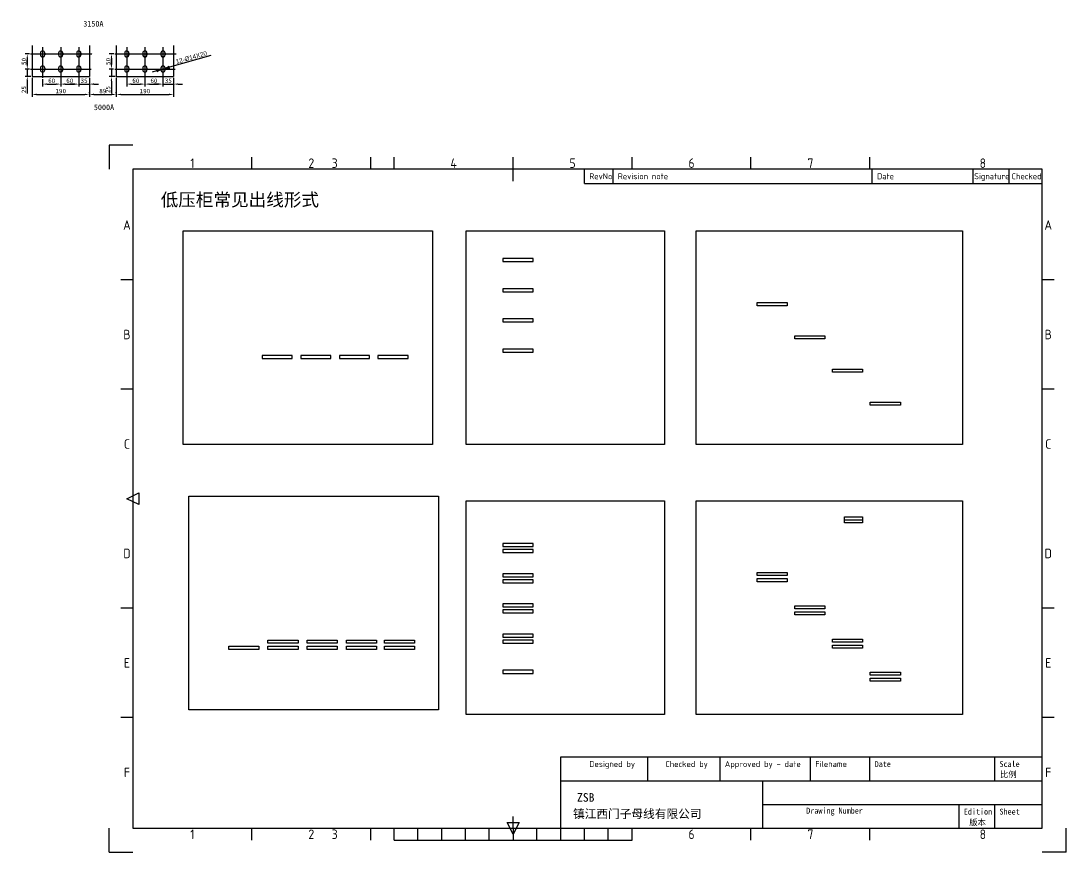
# Model space of a CAD drawing. Header units: millimetres. Extents: x 574498 to 1170950, y -60215 to -53982.
# Drawn here: x 580504 to 583969, y -59727 to -56972 of the extents above; entities that cross this region are included whole.
import ezdxf
from ezdxf.enums import TextEntityAlignment as Align

# ---------------------------------------------------------------- set-up
doc = ezdxf.new("R2010")
doc.units = ezdxf.units.MM
for name, pattern in [('CENTER', [2, 1.25, -0.25, 0.25, -0.25]), ('DASH', [0.35, 0.25, -0.1]), ('DASHED2', [0.375, 0.25, -0.125])]:
    doc.linetypes.add(name, pattern=pattern)
for name, color, linetype in [('FRAME025', 7, 'Continuous'), ('FRAME050', 6, 'Continuous'), ('FRAME070', 5, 'Continuous'), ('FRAME200', 8, 'Continuous'), ('保温2', 11, 'DASH'), ('母线槽', 1, 'Continuous')]:
    doc.layers.add(name, color=color, linetype=linetype)
doc.styles.add('ISOCP', font='isocp.shx')
doc.styles.get("Standard").update_dxf_attribs({"font": ''})
doc.styles.add('Style-ENGINEERING', font='ENGINEERING.shx')
doc.styles.add('STYLE1', font='')
doc.styles.add('STYLE2', font='', dxfattribs={"height": 7})
doc.styles.get('Standard').set_extended_font_data('NSimSun')
doc.styles.get('STYLE1').set_extended_font_data('仿宋_GB2312')
doc.styles.get('STYLE2').set_extended_font_data('SimSun')
doc.dimstyles.get("Standard").update_dxf_attribs({"dimtxt": 0.25, "dimasz": 0.25, "dimexe": 0.125, "dimexo": 0.125, "dimgap": 0.125, "dimtad": 1, "dimdec": 4, "dimzin": 2, "dimdsep": 46, "dimtxsty": 'Style-ENGINEERING', "dimblk": 'TerminatorOpen', "dimcen": 0, "dimadec": 4, "dimazin": 3, "dimtfac": 1, "dimtdec": 4, "dimtofl": 0, "dimtmove": 0, "dimatfit": 3, "dimfxl": 0.125, "dimfrac": 2, "dimtolj": 1, "dimtzin": 2, "dimarcsym": 0})
doc.dimstyles.new('STANDARD$0', dxfattribs={"dimtxt": 5, "dimasz": 5, "dimexe": 2.5, "dimexo": 0, "dimgap": 1.25, "dimtad": 1, "dimdec": 4, "dimzin": 0, "dimdsep": 46, "dimtxsty": 'Standard', "dimcen": 0, "dimadec": 0, "dimazin": 0, "dimtfac": 0.514286, "dimtdec": 4, "dimtix": 1, "dimtmove": 0, "dimatfit": 3, "dimfxl": 1, "dimtolj": 1, "dimtzin": 0, "dimarcsym": 0})

# ---------------------------------------------------------------- blocks, each defined once
blk = doc.blocks.new('12')
at = {"layer": '母线槽', "color": 2}
for p, q in [((441998.1, -427481.3), (441898.1, -427481.3)), ((441898.1, -427481.3), (441898.1, -427491.3)), ((441898.1, -427491.3), (441998.1, -427491.3)), ((441998.1, -427491.3), (441998.1, -427481.3))]:
    blk.add_line(p, q, dxfattribs=at)
at = {"layer": '母线槽', "color": 3}
for p, q in [((442126.1, -427481.3), (442026.1, -427481.3)), ((442026.1, -427481.3), (442026.1, -427491.3)), ((442026.1, -427491.3), (442126.1, -427491.3)), ((442126.1, -427491.3), (442126.1, -427481.3))]:
    blk.add_line(p, q, dxfattribs=at)
at = {"layer": '母线槽', "color": 1}
for p, q in [((442254.1, -427481.3), (442154.1, -427481.3)), ((442154.1, -427481.3), (442154.1, -427491.3)), ((442154.1, -427491.3), (442254.1, -427491.3)), ((442254.1, -427491.3), (442254.1, -427481.3))]:
    blk.add_line(p, q, dxfattribs=at)
at = {"layer": '母线槽', "color": 5}
for p, q in [((442382.1, -427481.3), (442282.1, -427481.3)), ((442282.1, -427481.3), (442282.1, -427491.3)), ((442282.1, -427491.3), (442382.1, -427491.3)), ((442382.1, -427491.3), (442382.1, -427481.3))]:
    blk.add_line(p, q, dxfattribs=at)
blk = doc.blocks.new('*D400')
at = {"color": 0, "lineweight": -2}
for p, q in [((580855.4, -57160.6), (580855.4, -57189.4)), ((580915.4, -57160.6), (580915.4, -57189.4)), ((580870.4, -57181.9), (580900.4, -57181.9))]:
    blk.add_line(p, q, dxfattribs=at)
at = {"color": 0}
for points in [[(580870.4, -57179.4), (580870.4, -57184.4), (580855.4, -57181.9)], [(580900.4, -57184.4), (580900.4, -57179.4), (580915.4, -57181.9)]]:
    blk.add_solid(points, dxfattribs=at)
at = {"layer": 'Defpoints', "color": 0}
for p in [(580855.4, -57156.9), (580915.4, -57156.9), (580915.4, -57181.9)]:
    blk.add_point(p, dxfattribs=at)
at = {"color": 0, "insert": (580885.4, -57170.7), "char_height": 15, "attachment_point": 5}
blk.add_mtext('\\A1;60', dxfattribs=at)
blk = doc.blocks.new('*D401')
at = {"color": 0, "lineweight": -2}
for p, q in [((580820.4, -57160.6), (580820.4, -57223.6)), ((581010.4, -57160.6), (581010.4, -57223.6)), ((580835.4, -57216.1), (580995.4, -57216.1))]:
    blk.add_line(p, q, dxfattribs=at)
at = {"color": 0}
for points in [[(580835.4, -57213.6), (580835.4, -57218.6), (580820.4, -57216.1)], [(580995.4, -57218.6), (580995.4, -57213.6), (581010.4, -57216.1)]]:
    blk.add_solid(points, dxfattribs=at)
at = {"layer": 'Defpoints', "color": 0}
for p in [(580820.4, -57156.9), (581010.4, -57156.9), (581010.4, -57216.1)]:
    blk.add_point(p, dxfattribs=at)
at = {"color": 0, "insert": (580915.4, -57204.9), "char_height": 15, "attachment_point": 5}
blk.add_mtext('\\A1;190', dxfattribs=at)
blk = doc.blocks.new('*D402')
at = {"color": 0, "lineweight": -2}
for p, q in [((580804.5, -57116.9), (580804.5, -57101.9)), ((580811.8, -57131.9), (580797, -57131.9)), ((580816.6, -57156.9), (580797, -57156.9)), ((580804.5, -57131.9), (580804.5, -57156.9)), ((580804.5, -57171.9), (580804.5, -57213.3))]:
    blk.add_line(p, q, dxfattribs=at)
at = {"color": 0}
for points in [[(580802, -57116.9), (580807, -57116.9), (580804.5, -57131.9)], [(580807, -57171.9), (580802, -57171.9), (580804.5, -57156.9)]]:
    blk.add_solid(points, dxfattribs=at)
at = {"layer": 'Defpoints', "color": 0}
for p in [(580804.5, -57156.9), (580815.6, -57131.9), (580820.4, -57156.9)]:
    blk.add_point(p, dxfattribs=at)
at = {"color": 0, "insert": (580793.3, -57200.1), "char_height": 15, "attachment_point": 5, "rotation": 90}
blk.add_mtext('\\A1;25', dxfattribs=at)
blk = doc.blocks.new('*D403')
at = {"color": 0, "lineweight": -2}
for p, q in [((580812, -57081.9), (580797.1, -57081.9)), ((580804.6, -57096.9), (580804.6, -57116.9)), ((580805.4, -57131.9), (580797.1, -57131.9))]:
    blk.add_line(p, q, dxfattribs=at)
at = {"color": 0}
for points in [[(580807.1, -57096.9), (580802.1, -57096.9), (580804.6, -57081.9)], [(580802.1, -57116.9), (580807.1, -57116.9), (580804.6, -57131.9)]]:
    blk.add_solid(points, dxfattribs=at)
at = {"layer": 'Defpoints', "color": 0}
for p in [(580815.8, -57081.9), (580804.6, -57131.9), (580809.1, -57131.9)]:
    blk.add_point(p, dxfattribs=at)
at = {"color": 0, "insert": (580793.4, -57106.9), "char_height": 15, "attachment_point": 5, "rotation": 90}
blk.add_mtext('\\A1;50', dxfattribs=at)
blk = doc.blocks.new('*D404')
at = {"color": 0, "lineweight": -2}
for p, q in [((580915.4, -57160.6), (580915.4, -57189.4)), ((580975.4, -57160.6), (580975.4, -57189.4)), ((580930.4, -57181.9), (580960.4, -57181.9))]:
    blk.add_line(p, q, dxfattribs=at)
at = {"color": 0}
for points in [[(580930.4, -57179.4), (580930.4, -57184.4), (580915.4, -57181.9)], [(580960.4, -57184.4), (580960.4, -57179.4), (580975.4, -57181.9)]]:
    blk.add_solid(points, dxfattribs=at)
at = {"layer": 'Defpoints', "color": 0}
for p in [(580915.4, -57156.9), (580975.4, -57156.9), (580975.4, -57181.9)]:
    blk.add_point(p, dxfattribs=at)
at = {"color": 0, "insert": (580945.4, -57170.7), "char_height": 15, "attachment_point": 5}
blk.add_mtext('\\A1;60', dxfattribs=at)
blk = doc.blocks.new('*D405')
at = {"color": 0, "lineweight": -2}
for p, q in [((580696.4, -57160.6), (580696.4, -57189.4)), ((580731.4, -57160.6), (580731.4, -57189.4)), ((580681.4, -57181.9), (580666.4, -57181.9)), ((580696.4, -57181.9), (580731.4, -57181.9)), ((580746.4, -57181.9), (580761.4, -57181.9))]:
    blk.add_line(p, q, dxfattribs=at)
at = {"color": 0}
for points in [[(580681.4, -57184.4), (580681.4, -57179.4), (580696.4, -57181.9)], [(580746.4, -57179.4), (580746.4, -57184.4), (580731.4, -57181.9)]]:
    blk.add_solid(points, dxfattribs=at)
at = {"layer": 'Defpoints', "color": 0}
for p in [(580696.4, -57156.9), (580731.4, -57156.9), (580731.4, -57181.9)]:
    blk.add_point(p, dxfattribs=at)
at = {"color": 0, "insert": (580713.9, -57170.7), "char_height": 15, "attachment_point": 5}
blk.add_mtext('\\A1;35', dxfattribs=at)
blk = doc.blocks.new('*D406')
at = {"color": 0, "lineweight": -2}
for p, q in [((580533, -57081.9), (580518.1, -57081.9)), ((580525.6, -57096.9), (580525.6, -57116.9)), ((580526.4, -57131.9), (580518.1, -57131.9))]:
    blk.add_line(p, q, dxfattribs=at)
at = {"color": 0}
for points in [[(580528.1, -57096.9), (580523.1, -57096.9), (580525.6, -57081.9)], [(580523.1, -57116.9), (580528.1, -57116.9), (580525.6, -57131.9)]]:
    blk.add_solid(points, dxfattribs=at)
at = {"layer": 'Defpoints', "color": 0}
for p in [(580536.8, -57081.9), (580525.6, -57131.9), (580530.1, -57131.9)]:
    blk.add_point(p, dxfattribs=at)
at = {"color": 0, "insert": (580514.4, -57106.9), "char_height": 15, "attachment_point": 5, "rotation": 90}
blk.add_mtext('\\A1;50', dxfattribs=at)
blk = doc.blocks.new('*D407')
at = {"color": 0, "lineweight": -2}
for p, q in [((580525.5, -57116.9), (580525.5, -57101.9)), ((580532.8, -57131.9), (580518, -57131.9)), ((580537.6, -57156.9), (580518, -57156.9)), ((580525.5, -57131.9), (580525.5, -57156.9)), ((580525.5, -57171.9), (580525.5, -57213.3))]:
    blk.add_line(p, q, dxfattribs=at)
at = {"color": 0}
for points in [[(580523, -57116.9), (580528, -57116.9), (580525.5, -57131.9)], [(580528, -57171.9), (580523, -57171.9), (580525.5, -57156.9)]]:
    blk.add_solid(points, dxfattribs=at)
at = {"layer": 'Defpoints', "color": 0}
for p in [(580525.5, -57156.9), (580536.6, -57131.9), (580541.4, -57156.9)]:
    blk.add_point(p, dxfattribs=at)
at = {"color": 0, "insert": (580514.3, -57200.1), "char_height": 15, "attachment_point": 5, "rotation": 90}
blk.add_mtext('\\A1;25', dxfattribs=at)
blk = doc.blocks.new('*D408')
at = {"color": 0, "lineweight": -2}
for p, q in [((580541.4, -57160.6), (580541.4, -57223.6)), ((580731.4, -57160.6), (580731.4, -57223.6)), ((580556.4, -57216.1), (580716.4, -57216.1))]:
    blk.add_line(p, q, dxfattribs=at)
at = {"color": 0}
for points in [[(580556.4, -57213.6), (580556.4, -57218.6), (580541.4, -57216.1)], [(580716.4, -57218.6), (580716.4, -57213.6), (580731.4, -57216.1)]]:
    blk.add_solid(points, dxfattribs=at)
at = {"layer": 'Defpoints', "color": 0}
for p in [(580541.4, -57156.9), (580731.4, -57156.9), (580731.4, -57216.1)]:
    blk.add_point(p, dxfattribs=at)
at = {"color": 0, "insert": (580636.4, -57204.9), "char_height": 15, "attachment_point": 5}
blk.add_mtext('\\A1;190', dxfattribs=at)
blk = doc.blocks.new('*D409')
at = {"color": 0, "lineweight": -2}
for p, q in [((580636.4, -57160.6), (580636.4, -57189.4)), ((580696.4, -57160.6), (580696.4, -57189.4)), ((580651.4, -57181.9), (580681.4, -57181.9))]:
    blk.add_line(p, q, dxfattribs=at)
at = {"color": 0}
for points in [[(580651.4, -57179.4), (580651.4, -57184.4), (580636.4, -57181.9)], [(580681.4, -57184.4), (580681.4, -57179.4), (580696.4, -57181.9)]]:
    blk.add_solid(points, dxfattribs=at)
at = {"layer": 'Defpoints', "color": 0}
for p in [(580636.4, -57156.9), (580696.4, -57156.9), (580696.4, -57181.9)]:
    blk.add_point(p, dxfattribs=at)
at = {"color": 0, "insert": (580666.4, -57170.7), "char_height": 15, "attachment_point": 5}
blk.add_mtext('\\A1;60', dxfattribs=at)
blk = doc.blocks.new('*D410')
at = {"color": 0, "lineweight": -2}
for p, q in [((580576.4, -57165.3), (580576.4, -57189.4)), ((580591.4, -57181.9), (580621.4, -57181.9)), ((580636.4, -57165.3), (580636.4, -57189.4))]:
    blk.add_line(p, q, dxfattribs=at)
at = {"color": 0}
for points in [[(580591.4, -57179.4), (580591.4, -57184.4), (580576.4, -57181.9)], [(580621.4, -57184.4), (580621.4, -57179.4), (580636.4, -57181.9)]]:
    blk.add_solid(points, dxfattribs=at)
at = {"layer": 'Defpoints', "color": 0}
for p in [(580576.4, -57161.6), (580636.4, -57161.6), (580636.4, -57181.9)]:
    blk.add_point(p, dxfattribs=at)
at = {"color": 0, "insert": (580606.4, -57170.7), "char_height": 15, "attachment_point": 5}
blk.add_mtext('\\A1;60', dxfattribs=at)
blk = doc.blocks.new('*D411')
at = {"color": 0, "lineweight": -2}
for p, q in [((581010.4, -57160.6), (581010.4, -57189.4)), ((580960.4, -57181.9), (580945.4, -57181.9)), ((580975.4, -57165.3), (580975.4, -57189.4)), ((580975.4, -57181.9), (581010.4, -57181.9)), ((581025.4, -57181.9), (581040.4, -57181.9))]:
    blk.add_line(p, q, dxfattribs=at)
at = {"color": 0}
for points in [[(580960.4, -57184.4), (580960.4, -57179.4), (580975.4, -57181.9)], [(581025.4, -57179.4), (581025.4, -57184.4), (581010.4, -57181.9)]]:
    blk.add_solid(points, dxfattribs=at)
at = {"layer": 'Defpoints', "color": 0}
for p in [(580975.4, -57161.6), (581010.4, -57156.9), (581010.4, -57181.9)]:
    blk.add_point(p, dxfattribs=at)
at = {"color": 0, "insert": (580992.9, -57170.7), "char_height": 15, "attachment_point": 5}
blk.add_mtext('\\A1;35', dxfattribs=at)
blk = doc.blocks.new('TerminatorOpen')
at = {"color": 0, "linetype": 'Continuous', "lineweight": -2}
for q in [(-1, 0.25), (-1, 0), (-1, -0.25)]:
    blk.add_line((0, 0), q, dxfattribs=at)
blk = doc.blocks.new('*D412')
at = {"color": 0, "lineweight": -2}
for p, q in [((581134, -57087.3), (580996.6, -57125.9)), ((580954.2, -57137.9), (580939.8, -57141.9)), ((580968.6, -57133.8), (580982.1, -57130))]:
    blk.add_line(p, q, dxfattribs=at)
at = {"layer": 'Defpoints', "color": 0}
for p in [(580968.6, -57133.8), (580982.1, -57130)]:
    blk.add_point(p, dxfattribs=at)
at = {"color": 0, "lineweight": -2, "xscale": 15, "yscale": 15, "zscale": 15}
for p, rotation in [((580982.1, -57130), 195.7119686431988), ((580968.6, -57133.8), 15.71196864319882)]:
    blk.add_blockref('TerminatorOpen', p, dxfattribs=dict(at, rotation=rotation))
at = {"color": 0, "insert": (581069.6, -57093.5), "char_height": 15, "attachment_point": 5, "rotation": 15.712, "style": 'Style-ENGINEERING'}
blk.add_mtext('\\A1;12-%%c14{\\fArial|b0|i0|c0|p32;X20}', dxfattribs=at)
blk = doc.blocks.new('*D413')
at = {"color": 0, "lineweight": -2}
for p, q in [((580731.4, -57212.4), (580731.4, -57208.6)), ((580746.4, -57216.1), (580805.4, -57216.1)), ((580820.4, -57212.4), (580820.4, -57208.6))]:
    blk.add_line(p, q, dxfattribs=at)
at = {"color": 0}
for points in [[(580746.4, -57213.6), (580746.4, -57218.6), (580731.4, -57216.1)], [(580805.4, -57218.6), (580805.4, -57213.6), (580820.4, -57216.1)]]:
    blk.add_solid(points, dxfattribs=at)
at = {"layer": 'Defpoints', "color": 0}
for p in [(580731.4, -57216.1), (580820.4, -57216.1), (580820.4, -57216.1)]:
    blk.add_point(p, dxfattribs=at)
at = {"color": 0, "insert": (580775.9, -57204.9), "char_height": 15, "attachment_point": 5}
blk.add_mtext('\\A1;89', dxfattribs=at)

msp = doc.modelspace()

# ---------------------------------------------------------------- linework, layer by layer
for p, q in [((580541.37441, -57053.79559), (580541.37441, -57156.89975)), ((580731.37441, -57053.79559), (580731.37441, -57156.89975)), ((580820.37441, -57053.79559), (580820.37441, -57156.89975)), ((581010.37441, -57053.79559), (581010.37441, -57156.89975)), ((580569.37441, -57078.89975), (580569.37441, -57084.89975)), ((580583.37441, -57078.89975), (580583.37441, -57084.89975)), ((580629.37441, -57078.89975), (580629.37441, -57084.89975)), ((580643.37441, -57078.89975), (580643.37441, -57084.89975)), ((580689.37441, -57078.89975), (580689.37441, -57084.89975)), ((580703.37441, -57078.89975), (580703.37441, -57084.89975)), ((580848.37441, -57078.89975), (580848.37441, -57084.89975)), ((580862.37441, -57078.89975), (580862.37441, -57084.89975)), ((580908.37441, -57078.89975), (580908.37441, -57084.89975)), ((580922.37441, -57078.89975), (580922.37441, -57084.89975)), ((580968.37441, -57078.89975), (580968.37441, -57084.89975)), ((580982.37441, -57078.89975), (580982.37441, -57084.89975)), ((580541.37441, -57156.89975), (580731.37441, -57156.89975)), ((580569.37441, -57128.89975), (580569.37441, -57134.89975)), ((580583.37441, -57128.89975), (580583.37441, -57134.89975)), ((580629.37441, -57128.89975), (580629.37441, -57134.89975)), ((580643.37441, -57128.89975), (580643.37441, -57134.89975)), ((580689.37441, -57128.89975), (580689.37441, -57134.89975)), ((580703.37441, -57128.89975), (580703.37441, -57134.89975)), ((580820.37441, -57156.89975), (581010.37441, -57156.89975)), ((580848.37441, -57128.89975), (580848.37441, -57134.89975)), ((580862.37441, -57128.89975), (580862.37441, -57134.89975)), ((580908.37441, -57128.89975), (580908.37441, -57134.89975)), ((580922.37441, -57128.89975), (580922.37441, -57134.89975)), ((580968.37441, -57128.89975), (580968.37441, -57134.89975)), ((580982.37441, -57128.89975), (580982.37441, -57134.89975))]:
    msp.add_line(p, q)
at = {"color": 1, "linetype": 'CENTER'}
for p, q in [((580536.76935, -57081.89975), (580740.29328, -57081.89975)), ((580576.37441, -57059.6941), (580576.37441, -57161.59158)), ((580636.37441, -57059.6941), (580636.37441, -57161.59158)), ((580696.37441, -57059.6941), (580696.37441, -57161.59158)), ((580815.76935, -57081.89975), (581019.29328, -57081.89975)), ((580855.37441, -57059.6941), (580855.37441, -57161.59158)), ((580915.37441, -57059.6941), (580915.37441, -57161.59158)), ((580975.37441, -57059.6941), (580975.37441, -57161.59158)), ((580536.59285, -57131.89975), (580737.18942, -57131.89975)), ((580815.59285, -57131.89975), (581016.18942, -57131.89975))]:
    msp.add_line(p, q, dxfattribs=at)
at = {"color": 3}
for p, q in [((581868.91419, -57668.16424), (581868.91419, -58376.05562)), ((582637.55258, -57668.16424), (582637.55258, -58376.05562)), ((583625.31184, -57668.16424), (583625.31184, -58376.05562)), ((582637.55258, -57723.16424), (582637.55258, -57728.16424)), ((582637.55258, -57723.16424), (582637.55258, -57729.16424)), ((583625.31184, -57723.16424), (583625.31184, -57728.16424)), ((583625.31184, -57723.16424), (583625.31184, -57729.16424)), ((581868.91419, -58376.05562), (581068.91419, -58376.05562)), ((582637.55258, -58376.05562), (582125.68637, -58376.05562)), ((583625.31184, -58376.05562), (582888.87045, -58376.05562)), ((582637.55258, -58612.67485), (582637.55258, -59270.56623)), ((583625.31184, -58612.67485), (583625.31184, -59270.56623)), ((582637.55258, -58667.67485), (582637.55258, -58672.67485)), ((582637.55258, -58667.67485), (582637.55258, -58673.67485)), ((583625.31184, -58667.67485), (583625.31184, -58672.67485)), ((583625.31184, -58667.67485), (583625.31184, -58673.67485)), ((582637.55258, -59270.56623), (582125.68637, -59270.56623)), ((583625.31184, -59270.56623), (582888.87045, -59270.56623))]:
    msp.add_line(p, q, dxfattribs=at)
at = {"linetype": 'DASHED2'}
for q in [(581868.91419, -57728.16424), (581868.91419, -57729.16424)]:
    msp.add_line((581868.91419, -57723.16424), q, dxfattribs=at)
at = {"color": 4}
for p, q in [((583234.43272, -58625.51761), (583234.43272, -58615.51761)), ((583234.43272, -58615.51761), (583294.43272, -58615.51761)), ((583294.43272, -58615.51761), (583294.43272, -58625.51761)), ((583234.43272, -58635.51761), (583234.43272, -58625.51761)), ((583234.43272, -58625.51761), (583294.43272, -58625.51761)), ((583294.43272, -58635.51761), (583234.43272, -58635.51761)), ((583294.43272, -58625.51761), (583294.43272, -58635.51761)), ((582202.13733, -59124.28606), (582102.13733, -59124.28606)), ((582102.13733, -59124.28606), (582102.13733, -59134.28606)), ((582102.13733, -59134.28606), (582202.13733, -59134.28606)), ((582202.13733, -59134.28606), (582202.13733, -59124.28606))]:
    msp.add_line(p, q, dxfattribs=at)
at = {"color": 3}
for points in [[(581041.86774, -57668.20589), (581868.91419, -57668.20589), (581868.91419, -58376.05562), (581041.86774, -58376.05562)], [(581979.99677, -57668.20589), (582637.55258, -57668.20589), (582637.55258, -58376.05562), (581979.99677, -58376.05562)], [(582743.18085, -57668.20589), (583625.31184, -57668.20589), (583625.31184, -58376.05562), (582743.18085, -58376.05562)], [(581061.27884, -58546.86515), (581888.3253, -58546.86515), (581888.3253, -59254.71488), (581061.27884, -59254.71488)], [(581979.99677, -58562.7165), (582637.55258, -58562.7165), (582637.55258, -59270.56623), (581979.99677, -59270.56623)], [(582743.18085, -58562.7165), (583625.31184, -58562.7165), (583625.31184, -59270.56623), (582743.18085, -59270.56623)], [(581583.18763, -59024.71488), (581683.18763, -59024.71488), (581683.18763, -59034.71488), (581583.18763, -59034.71488)], [(581583.18763, -59044.71488), (581683.18763, -59044.71488), (581683.18763, -59054.71488), (581583.18763, -59054.71488)]]:
    msp.add_lwpolyline(points, close=True, dxfattribs=at)
at = {"color": 5}
for points in [[(581323.18763, -59024.71488), (581423.18763, -59024.71488), (581423.18763, -59034.71488), (581323.18763, -59034.71488)], [(581323.18763, -59044.71488), (581423.18763, -59044.71488), (581423.18763, -59054.71488), (581323.18763, -59054.71488)]]:
    msp.add_lwpolyline(points, close=True, dxfattribs=at)
at = {"color": 2}
for points in [[(581453.18763, -59024.71488), (581553.18763, -59024.71488), (581553.18763, -59034.71488), (581453.18763, -59034.71488)], [(581453.18763, -59044.71488), (581553.18763, -59044.71488), (581553.18763, -59054.71488), (581453.18763, -59054.71488)]]:
    msp.add_lwpolyline(points, close=True, dxfattribs=at)
at = {"color": 1}
for points in [[(581709.18763, -59024.71488), (581809.18763, -59024.71488), (581809.18763, -59034.71488), (581709.18763, -59034.71488)], [(581709.18763, -59044.71488), (581809.18763, -59044.71488), (581809.18763, -59054.71488), (581709.18763, -59054.71488)]]:
    msp.add_lwpolyline(points, close=True, dxfattribs=at)
at = {"color": 4}
msp.add_lwpolyline([(581193.18763, -59044.71488), (581293.18763, -59044.71488), (581293.18763, -59054.71488), (581193.18763, -59054.71488)], close=True, dxfattribs=at)
for centre, start, end in [((580576.37441, -57078.89975), 0, 180), ((580576.37441, -57084.89975), 180, 0), ((580636.37441, -57078.89975), 0, 180), ((580636.37441, -57084.89975), 180, 0), ((580696.37441, -57078.89975), 0, 180), ((580696.37441, -57084.89975), 180, 0), ((580855.37441, -57078.89975), 0, 180), ((580855.37441, -57084.89975), 180, 0), ((580915.37441, -57078.89975), 0, 180), ((580915.37441, -57084.89975), 180, 0), ((580975.37441, -57078.89975), 0, 180), ((580975.37441, -57084.89975), 180, 0), ((580576.37441, -57128.89975), 0, 180), ((580636.37441, -57128.89975), 0, 180), ((580696.37441, -57128.89975), 0, 180), ((580855.37441, -57128.89975), 0, 180), ((580915.37441, -57128.89975), 0, 180), ((580975.37441, -57128.89975), 0, 180), ((580576.37441, -57134.89975), 180, 0), ((580636.37441, -57134.89975), 180, 0), ((580696.37441, -57134.89975), 180, 0), ((580855.37441, -57134.89975), 180, 0), ((580915.37441, -57134.89975), 180, 0), ((580975.37441, -57134.89975), 180, 0)]:
    msp.add_arc(centre, 7, start, end)
at = {"layer": 'FRAME050'}
for p, q in [((581269.83429, -57463.56646), (581269.83429, -57424.14214)), ((581664.07749, -57463.56646), (581664.07749, -57424.14214)), ((581741.65402, -57463.56646), (581741.65402, -57424.14214)), ((582135.89722, -57502.99078), (582135.89722, -57424.14214)), ((582530.14042, -57463.56646), (582530.14042, -57424.14214)), ((582924.38362, -57463.56646), (582924.38362, -57424.14214)), ((583318.62682, -57463.56646), (583318.62682, -57424.14214)), ((580875.59109, -57830.21264), (580836.16677, -57830.21264)), ((583929.42016, -57830.21264), (583889.99584, -57830.21264)), ((580875.59109, -58192.91638), (580836.16677, -58192.91638)), ((583929.42016, -58192.91638), (583889.99584, -58192.91638)), ((580855.87893, -58555.62013), (580895.30325, -58535.90797)), ((580895.30325, -58535.90797), (580895.30325, -58575.33229)), ((580895.30325, -58575.33229), (580855.87893, -58555.62013)), ((580875.59109, -58918.32387), (580836.16677, -58918.32387)), ((583929.42016, -58918.32387), (583889.99584, -58918.32387)), ((580875.59109, -59281.02761), (580836.16677, -59281.02761)), ((583929.42016, -59281.02761), (583889.99584, -59281.02761)), ((582135.89722, -59647.67379), (582135.89722, -59608.24947)), ((581269.83429, -59687.09811), (581269.83429, -59647.67379)), ((581664.07749, -59687.09811), (581664.07749, -59647.67379)), ((581741.65402, -59687.09811), (581741.65402, -59647.67379)), ((581820.50266, -59687.09811), (581820.50266, -59647.67379)), ((581899.3513, -59687.09811), (581899.3513, -59647.67379)), ((581978.19994, -59687.09811), (581978.19994, -59647.67379)), ((582057.04858, -59687.09811), (582057.04858, -59647.67379)), ((582116.18506, -59627.96163), (582155.60938, -59627.96163)), ((582135.89722, -59667.38595), (582116.18506, -59627.96163)), ((582155.60938, -59627.96163), (582135.89722, -59667.38595)), ((582135.89722, -59647.67379), (582135.89722, -59687.09811)), ((582214.74586, -59687.09811), (582214.74586, -59647.67379)), ((582293.5945, -59687.09811), (582293.5945, -59647.67379)), ((582372.44314, -59687.09811), (582372.44314, -59647.67379)), ((582451.29178, -59687.09811), (582451.29178, -59647.67379)), ((582530.14042, -59687.09811), (582530.14042, -59647.67379)), ((582924.38362, -59687.09811), (582924.38362, -59647.67379)), ((583318.62682, -59687.09811), (583318.62682, -59647.67379)), ((581741.65402, -59687.09811), (582530.14042, -59687.09811))]:
    msp.add_line(p, q, dxfattribs=at)
at = {"layer": 'FRAME070'}
for p, q in [((580875.59109, -57463.56646), (580875.59109, -59647.67379)), ((583889.99584, -57463.56646), (580875.59109, -57463.56646)), ((582372.44314, -57510.87565), (582372.44314, -57463.56646)), ((582467.0615, -57510.87565), (582467.0615, -57463.56646)), ((583326.51168, -57510.87565), (583326.51168, -57463.56646)), ((583661.33479, -57510.87565), (583661.33479, -57463.56646)), ((583779.60775, -57510.87565), (583779.60775, -57463.56646)), ((583889.99584, -59647.67379), (583889.99584, -57463.56646)), ((582372.44314, -57510.87565), (583889.99584, -57510.87565)), ((582293.5945, -59647.67379), (582293.5945, -59411.12787)), ((582293.5945, -59411.12787), (583889.99584, -59411.12787)), ((582582.73693, -59489.97651), (582582.73693, -59411.12787)), ((582821.88038, -59489.97651), (582821.88038, -59411.12787)), ((583121.50522, -59489.97651), (583121.50522, -59411.12787)), ((583318.62682, -59489.97651), (583318.62682, -59411.12787)), ((583732.29856, -59489.97651), (583732.29856, -59411.12787)), ((582293.5945, -59489.97651), (583889.99584, -59489.97651)), ((582963.80794, -59647.67379), (582963.80794, -59489.97651)), ((582963.80794, -59568.82515), (583889.99584, -59568.82515)), ((583614.0256, -59647.67379), (583614.0256, -59568.82515)), ((583732.29856, -59647.67379), (583732.29856, -59568.82515)), ((580875.59109, -59647.67379), (583889.99584, -59647.67379))]:
    msp.add_line(p, q, dxfattribs=at)
at = {"layer": 'FRAME200'}
for p, q in [((580796.74245, -57384.71782), (580796.74245, -57463.56646)), ((580875.59109, -57384.71782), (580796.74245, -57384.71782)), ((580796.74245, -59726.52243), (580796.74245, -59647.67379)), ((583968.84448, -59726.52243), (583968.84448, -59647.67379)), ((580796.74245, -59726.52243), (580875.59109, -59726.52243)), ((583968.84448, -59726.52243), (583889.99584, -59726.52243))]:
    msp.add_line(p, q, dxfattribs=at)
at = {"layer": '保温2', "color": 5, "linetype": 'ByBlock'}
for p, q in [((582944.43272, -57916.007), (582944.43272, -57906.007)), ((582944.43272, -57906.007), (583044.43272, -57906.007)), ((583044.43272, -57916.007), (582944.43272, -57916.007)), ((583044.43272, -57906.007), (583044.43272, -57916.007)), ((582944.43272, -58810.51761), (582944.43272, -58800.51761)), ((582944.43272, -58800.51761), (583044.43272, -58800.51761)), ((583044.43272, -58810.51761), (582944.43272, -58810.51761)), ((582944.43272, -58830.51761), (582944.43272, -58820.51761)), ((582944.43272, -58820.51761), (583044.43272, -58820.51761)), ((583044.43272, -58800.51761), (583044.43272, -58810.51761)), ((583044.43272, -58820.51761), (583044.43272, -58830.51761)), ((583044.43272, -58830.51761), (582944.43272, -58830.51761))]:
    msp.add_line(p, q, dxfattribs=at)
at = {"layer": '保温2', "color": 1, "linetype": 'ByBlock'}
for p, q in [((583069.43272, -58026.007), (583069.43272, -58016.007)), ((583069.43272, -58016.007), (583169.43272, -58016.007)), ((583169.43272, -58026.007), (583069.43272, -58026.007)), ((583169.43272, -58016.007), (583169.43272, -58026.007)), ((583069.43272, -58920.51761), (583069.43272, -58910.51761)), ((583069.43272, -58910.51761), (583169.43272, -58910.51761)), ((583169.43272, -58920.51761), (583069.43272, -58920.51761)), ((583169.43272, -58910.51761), (583169.43272, -58920.51761)), ((583069.43272, -58940.51761), (583069.43272, -58930.51761)), ((583069.43272, -58930.51761), (583169.43272, -58930.51761)), ((583169.43272, -58940.51761), (583069.43272, -58940.51761)), ((583169.43272, -58930.51761), (583169.43272, -58940.51761))]:
    msp.add_line(p, q, dxfattribs=at)
at = {"layer": '保温2', "color": 3, "linetype": 'ByBlock'}
for p, q in [((583194.43272, -58136.007), (583194.43272, -58126.007)), ((583194.43272, -58126.007), (583294.43272, -58126.007)), ((583294.43272, -58126.007), (583294.43272, -58136.007)), ((583294.43272, -58136.007), (583194.43272, -58136.007)), ((583194.43272, -59030.51761), (583194.43272, -59020.51761)), ((583194.43272, -59020.51761), (583294.43272, -59020.51761)), ((583294.43272, -59030.51761), (583194.43272, -59030.51761)), ((583294.43272, -59020.51761), (583294.43272, -59030.51761)), ((583194.43272, -59050.51761), (583194.43272, -59040.51761)), ((583194.43272, -59040.51761), (583294.43272, -59040.51761)), ((583294.43272, -59050.51761), (583194.43272, -59050.51761)), ((583294.43272, -59040.51761), (583294.43272, -59050.51761))]:
    msp.add_line(p, q, dxfattribs=at)
at = {"layer": '保温2', "color": 2, "linetype": 'ByBlock'}
for p, q in [((583319.43272, -58246.007), (583319.43272, -58236.007)), ((583319.43272, -58236.007), (583419.43272, -58236.007)), ((583419.43272, -58236.007), (583419.43272, -58246.007)), ((583419.43272, -58246.007), (583319.43272, -58246.007)), ((583319.43272, -59140.51761), (583319.43272, -59130.51761)), ((583319.43272, -59130.51761), (583419.43272, -59130.51761)), ((583419.43272, -59130.51761), (583419.43272, -59140.51761)), ((583419.43272, -59140.51761), (583319.43272, -59140.51761)), ((583319.43272, -59160.51761), (583319.43272, -59150.51761)), ((583319.43272, -59150.51761), (583419.43272, -59150.51761)), ((583419.43272, -59160.51761), (583319.43272, -59160.51761)), ((583419.43272, -59150.51761), (583419.43272, -59160.51761))]:
    msp.add_line(p, q, dxfattribs=at)
at = {"layer": '母线槽', "color": 2}
for p, q in [((582202.13733, -57759.77545), (582102.13733, -57759.77545)), ((582102.13733, -57759.77545), (582102.13733, -57769.77545)), ((582102.13733, -57769.77545), (582202.13733, -57769.77545)), ((582202.13733, -57769.77545), (582202.13733, -57759.77545)), ((582202.13733, -58704.28606), (582102.13733, -58704.28606)), ((582102.13733, -58704.28606), (582102.13733, -58714.28606)), ((582102.13733, -58714.28606), (582202.13733, -58714.28606)), ((582202.13733, -58714.28606), (582202.13733, -58704.28606)), ((582202.13733, -58724.28606), (582102.13733, -58724.28606)), ((582102.13733, -58724.28606), (582102.13733, -58734.28606)), ((582102.13733, -58734.28606), (582202.13733, -58734.28606)), ((582202.13733, -58734.28606), (582202.13733, -58724.28606))]:
    msp.add_line(p, q, dxfattribs=at)
at = {"layer": '母线槽', "color": 3}
for p, q in [((582202.13733, -57859.77545), (582102.13733, -57859.77545)), ((582102.13733, -57859.77545), (582102.13733, -57869.77545)), ((582102.13733, -57869.77545), (582202.13733, -57869.77545)), ((582202.13733, -57869.77545), (582202.13733, -57859.77545)), ((582202.13733, -58804.28606), (582102.13733, -58804.28606)), ((582102.13733, -58804.28606), (582102.13733, -58814.28606)), ((582102.13733, -58814.28606), (582202.13733, -58814.28606)), ((582202.13733, -58824.28606), (582102.13733, -58824.28606)), ((582102.13733, -58824.28606), (582102.13733, -58834.28606)), ((582202.13733, -58814.28606), (582202.13733, -58804.28606)), ((582202.13733, -58834.28606), (582202.13733, -58824.28606)), ((582102.13733, -58834.28606), (582202.13733, -58834.28606))]:
    msp.add_line(p, q, dxfattribs=at)
at = {"layer": '母线槽', "color": 1}
for p, q in [((582202.13733, -57959.77545), (582102.13733, -57959.77545)), ((582102.13733, -57959.77545), (582102.13733, -57969.77545)), ((582202.13733, -57969.77545), (582202.13733, -57959.77545)), ((582102.13733, -57969.77545), (582202.13733, -57969.77545)), ((582202.13733, -58904.28606), (582102.13733, -58904.28606)), ((582102.13733, -58904.28606), (582102.13733, -58914.28606)), ((582102.13733, -58914.28606), (582202.13733, -58914.28606)), ((582202.13733, -58924.28606), (582102.13733, -58924.28606)), ((582102.13733, -58924.28606), (582102.13733, -58934.28606)), ((582202.13733, -58914.28606), (582202.13733, -58904.28606)), ((582202.13733, -58934.28606), (582202.13733, -58924.28606)), ((582102.13733, -58934.28606), (582202.13733, -58934.28606))]:
    msp.add_line(p, q, dxfattribs=at)
at = {"layer": '母线槽', "color": 5}
for p, q in [((582202.13733, -58059.77545), (582102.13733, -58059.77545)), ((582102.13733, -58059.77545), (582102.13733, -58069.77545)), ((582202.13733, -58069.77545), (582202.13733, -58059.77545)), ((582102.13733, -58069.77545), (582202.13733, -58069.77545)), ((582202.13733, -59004.28606), (582102.13733, -59004.28606)), ((582102.13733, -59004.28606), (582102.13733, -59014.28606)), ((582102.13733, -59014.28606), (582202.13733, -59014.28606)), ((582202.13733, -59024.28606), (582102.13733, -59024.28606)), ((582102.13733, -59024.28606), (582102.13733, -59034.28606)), ((582202.13733, -59014.28606), (582202.13733, -59004.28606)), ((582202.13733, -59034.28606), (582202.13733, -59024.28606)), ((582102.13733, -59034.28606), (582202.13733, -59034.28606))]:
    msp.add_line(p, q, dxfattribs=at)

# ---------------------------------------------------------------- block references
at = {"color": 220}
msp.add_blockref('12', (139405.80197, 369399.72468), dxfattribs=at)

# ---------------------------------------------------------------- texts
at = {"color": 7, "lineweight": 0, "style": 'STYLE1'}
msp.add_text('低压柜常见出线形式', height=42.744327, dxfattribs=at).set_placement((580967.8548, -57586.27023))
at = {"color": 7, "style": 'STYLE2'}
for s, p in [('Date', (583334.39654, -59434.78246)), ('Scale', (583748.06829, -59434.78246)), ('Edition', (583629.79533, -59592.47974)), ('Sheet', (583748.06829, -59592.47974))]:
    msp.add_text(s, height=19.71216, dxfattribs=at).set_placement(p, align=Align.MIDDLE_LEFT)
for s, height, p in [('镇江西门子母线有限公司', 28.3855104, (582334.41649, -59614.15223)), ('Drawing Number', 19.71216, (583107.51122, -59599.25657))]:
    msp.add_text(s, height=height, dxfattribs=at).set_placement(p)
at = {"color": 7, "insert": (582347.56637, -59531.23603), "char_height": 28.38551, "width": 58.2213392, "attachment_point": 1, "style": 'STYLE2'}
msp.add_mtext('ZSB', dxfattribs=at)
at = {"style": 'STYLE1'}
for tag, p in [('3150A', (580711.13536, -56991.22324)), ('5000A', (580746.39472, -57267.99261))]:
    msp.add_attdef(tag, p, '', height=18.75, dxfattribs=at)
at = {"color": 7, "style": 'STYLE2'}
for tag, p, s in [('比例', (583749.76376, -59479.00759), ''), ('版本', (583647.76229, -59637.98081), '1')]:
    msp.add_attdef(tag, p, s, height=19.71216, dxfattribs=at)
at = {"layer": 'FRAME025', "style": 'ISOCP'}
for s, p in [('RevNo', (582388.21286, -57487.22105)), ('Revision note', (582482.83123, -57487.22105)), ('Date', (583342.28141, -57487.22105)), ('Signature', (583664.18121, -57487.22105)), ('Checked', (583788.14701, -57487.22105)), ('Designed by', (582388.21286, -59434.78246)), ('Checked by', (582640.52851, -59434.78246)), ('Approved by - date', (582837.65011, -59434.78246)), ('Filename', (583137.27494, -59434.78246))]:
    msp.add_text(s, height=19.71216, dxfattribs=at).set_placement(p, align=Align.MIDDLE_LEFT)
at = {"layer": 'FRAME050', "style": 'ISOCP'}
for s, p in [('1', (581072.71269, -57443.8543)), ('2', (581466.95589, -57443.8543)), ('3', (581544.53242, -57443.8543)), ('4', (581938.77562, -57443.8543)), ('5', (582333.01882, -57443.8543)), ('6', (582727.26202, -57443.8543)), ('7', (583121.50522, -57443.8543)), ('8', (583692.87424, -57443.8543)), ('A', (580855.87893, -57648.86077)), ('A', (583909.708, -57648.86077)), ('B', (580855.87893, -58011.56451)), ('B', (583909.708, -58011.56451)), ('C', (580855.87893, -58374.26825)), ('C', (583909.708, -58374.26825)), ('D', (580855.87893, -58736.972)), ('D', (583909.708, -58736.972)), ('E', (580855.87893, -59099.67574)), ('E', (583909.708, -59099.67574)), ('F', (580855.87893, -59462.37949)), ('F', (583909.708, -59462.37949)), ('1', (581072.71269, -59667.38595)), ('2', (581466.95589, -59667.38595)), ('3', (581544.53242, -59667.38595)), ('6', (582727.26202, -59667.38595)), ('7', (583121.50522, -59667.38595)), ('8', (583692.87424, -59667.38595))]:
    msp.add_text(s, height=31.53946, dxfattribs=at).set_placement(p, align=Align.MIDDLE)

# ---------------------------------------------------------------- dimensions: what is measured, and where the dimension line sits
for base, p1, p2, picture, middle in [((580525.63816, -57131.89975), (580536.76935, -57081.89975), (580530.11581, -57131.89975), '*D406', (580514.38816, -57106.89975)), ((580804.63816, -57131.89975), (580815.76935, -57081.89975), (580809.11581, -57131.89975), '*D403', (580793.38816, -57106.89975)), ((580525.51378, -57156.89975), (580536.59285, -57131.89975), (580541.37441, -57156.89975), '*D407', (580514.26378, -57200.10808)), ((580804.51378, -57156.89975), (580815.59285, -57131.89975), (580820.37441, -57156.89975), '*D402', (580793.26378, -57200.10808))]:
    dim = msp.add_linear_dim(base=base, p1=p1, p2=p2, angle=90, dimstyle='STANDARD$0', override={"dimscale": 6, "dimtxt": 2.5, "dimasz": 2.5, "dimexe": 1.25, "dimexo": 0.625, "dimgap": 0.625, "dimzin": 8, "dimlunit": 6, "dimcen": 2.5, "dimtfac": 1, "dimtix": 0})
    dim.commit()
    dim.dimension.update_dxf_attribs({"geometry": picture, "text_midpoint": middle})
dim = msp.add_diameter_dim_2p(p1=(580968.63596, -57133.79536), p2=(580982.11286, -57130.00414), text='12-%%c14{\\fArial|b0|i0|c0|p32;X20}', dimstyle='Standard', override={"dimscale": 6, "dimtxt": 2.5, "dimasz": 2.5, "dimexe": 1.25, "dimexo": 0.625, "dimgap": 0.625, "dimtad": 1, "dimtih": 0, "dimtoh": 0, "dimzin": 8, "dimlunit": 6, "dimcen": 2.5, "dimtofl": 1})
dim.commit()
dim.dimension.update_dxf_attribs({"geometry": '*D412', "text_midpoint": (581072.68552, -57104.5249), "dimtype": 163})
for base, p1, p2, picture, middle in [((580731.37441, -57216.1205), (580541.37441, -57156.89975), (580731.37441, -57156.89975), '*D408', (580636.37441, -57204.8705)), ((580636.37441, -57181.91402), (580576.37441, -57161.59158), (580636.37441, -57161.59158), '*D410', (580606.37441, -57170.66402)), ((580696.37441, -57181.91402), (580636.37441, -57156.89975), (580696.37441, -57156.89975), '*D409', (580666.37441, -57170.66402)), ((580731.37441, -57181.91402), (580696.37441, -57156.89975), (580731.37441, -57156.89975), '*D405', (580713.87441, -57170.66402)), ((581010.37441, -57216.1205), (580820.37441, -57156.89975), (581010.37441, -57156.89975), '*D401', (580915.37441, -57204.8705)), ((580915.37441, -57181.91402), (580855.37441, -57156.89975), (580915.37441, -57156.89975), '*D400', (580885.37441, -57170.66402)), ((580975.37441, -57181.91402), (580915.37441, -57156.89975), (580975.37441, -57156.89975), '*D404', (580945.37441, -57170.66402)), ((581010.37441, -57181.91402), (580975.37441, -57161.59158), (581010.37441, -57156.89975), '*D411', (580992.87441, -57170.66402)), ((580820.37441, -57216.1205), (580731.37441, -57216.1205), (580820.37441, -57216.1205), '*D413', (580775.87441, -57204.8705))]:
    dim = msp.add_linear_dim(base=base, p1=p1, p2=p2, dimstyle='STANDARD$0', override={"dimscale": 6, "dimtxt": 2.5, "dimasz": 2.5, "dimexe": 1.25, "dimexo": 0.625, "dimgap": 0.625, "dimzin": 8, "dimlunit": 6, "dimcen": 2.5, "dimtfac": 1, "dimtix": 0})
    dim.commit()
    dim.dimension.update_dxf_attribs({"geometry": picture, "text_midpoint": middle})

doc.saveas('drawing.dxf')
